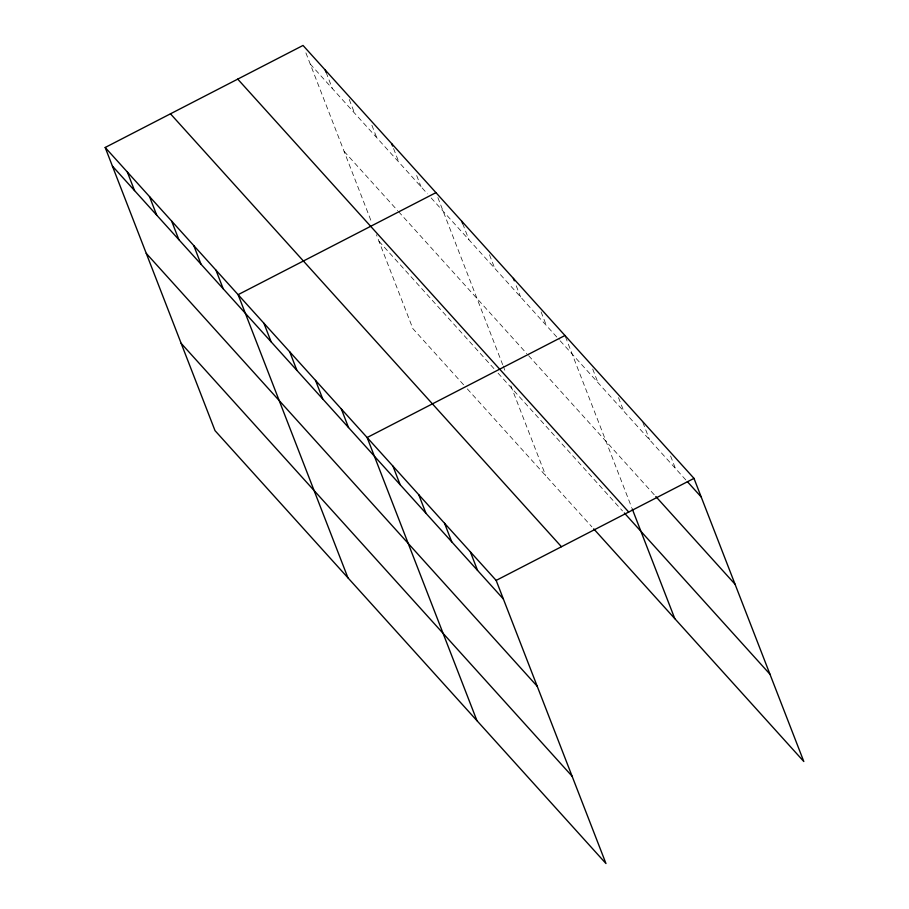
<?xml version="1.0" encoding="UTF-8"?>
<svg xmlns="http://www.w3.org/2000/svg" width="909" height="909" viewBox="0 0 909 909"><rect width="100%" height="100%" fill="white"/><g stroke="black" fill="none" stroke-linecap="round" stroke-linejoin="round"><path stroke-width="0.68" stroke-dasharray="4.54 3.41" d="M310.23 64.039L427.469 193.856M431.161 197.946L559.285 339.807M560.205 340.83L686.454 480.634M344.091 151.348L397.642 210.627M398.562 211.649L526.788 353.635M528.629 355.68L654.889 495.485M378.985 241.294L494.371 369.065M498.064 373.156L622.506 510.938M463.624 384.814L412.845 328.592L376.417 234.681M467.317 388.904L591.861 526.811M670.592 455.988L675.398 468.385M642.868 422.458L649.594 439.808M618.506 397.608L623.79 411.243M592.702 369.031L597.986 382.666M565.455 336.75L631.698 507.54M541.094 311.889L546.377 325.524M516.244 285.801L520.573 296.948M489.485 254.747L494.769 268.382M462.715 223.694L468.964 239.806M437.877 197.605L502.677 364.679M503.188 365.997L505.245 371.292M510.892 385.836L545.775 475.793M416.686 175.551L421.003 186.697M393.563 148.531L398.858 162.166M371.895 125.237L376.701 137.634M349.261 99.467L354.544 113.102M326.138 72.459L332.387 88.571M305.901 52.881L371.804 222.773"/><path stroke-width="1.36" d="M105.183 147.485L496.155 580.408L605.973 863.55L215.013 430.627L105.183 147.485L303.027 45.45L693.987 478.373L803.817 761.515L593.702 528.856M435.956 192.64L238.113 294.675L347.942 577.829M564.978 335.501L367.134 437.536L476.952 720.689M496.155 580.408L693.987 478.373M687.374 481.656L701.203 496.962M655.809 496.507L735.063 584.26M237.738 79.117L628.71 512.04M624.347 512.983L769.957 674.217M170.472 113.818L561.444 546.729M112.398 166.074L503.359 598.997M146.258 253.372L537.23 686.295M181.141 343.329L572.113 776.241M632.209 508.858L674.796 618.654M513.369 278.359L514.324 280.836M461.761 221.217L462.715 223.694M391.643 143.577L392.608 146.054M325.172 69.982L326.138 72.459M470.351 551.831L477.555 570.42M444.546 523.254L451.75 541.844M418.742 494.689L425.946 513.278M392.938 466.112L400.142 484.702M341.329 408.97L348.533 427.56M315.525 380.394L322.729 398.983M289.721 351.817L296.925 370.406M263.917 323.252L271.132 341.841M215.956 270.143L223.171 288.732M193.799 245.612L201.014 264.201M171.642 221.08L178.857 239.669M149.496 196.549L156.7 215.138M127.34 172.017L134.543 190.606"/></g></svg>
